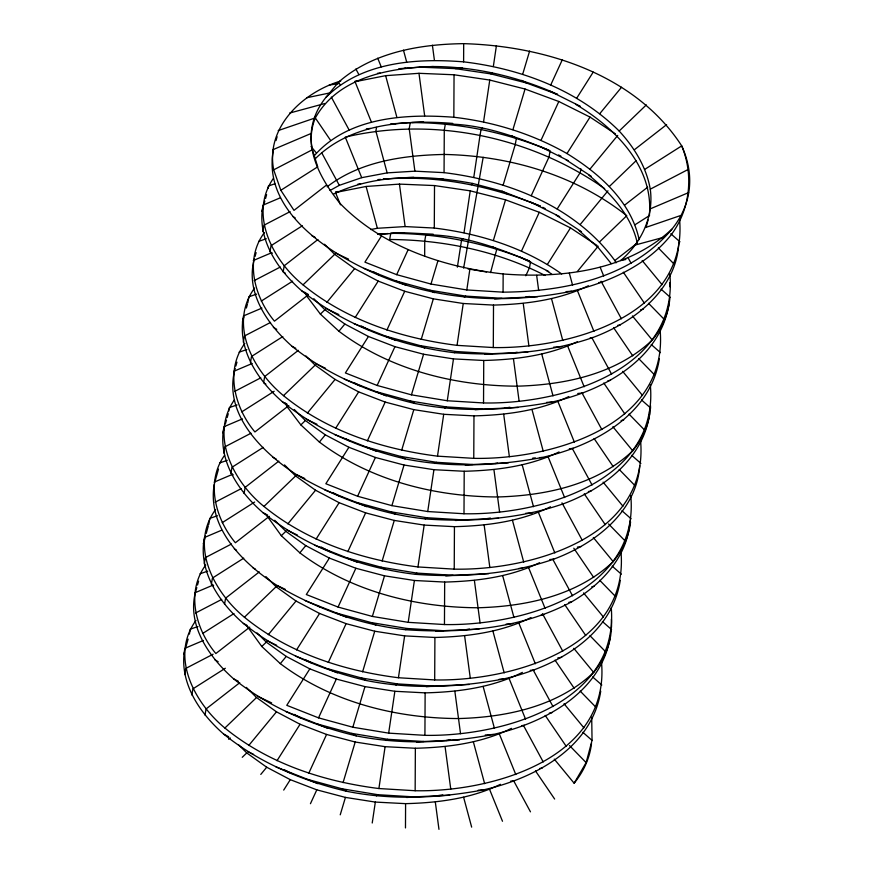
<?xml version="1.0" encoding="UTF-8"?>
<svg xmlns="http://www.w3.org/2000/svg" width="873" height="873" viewBox="0 0 873 873"><rect width="100%" height="100%" fill="white"/><g stroke="black" fill="none" stroke-linecap="round" stroke-linejoin="round"><path stroke-width="1.31" d="M405.476 827.931L405.596 803.651C437.93 802.833 471.104 798.664 500.447 784.314M601.475 661.81C610.402 758.768 491.608 792.237 415.155 790.731L415.362 748.259C448.133 747.441 481.765 743.109 511.425 728.355M424.671 255.8L424.736 240.97L425.828 234.815C461.719 234.63 496.617 247.408 529.464 261.049M611.264 607.706C619.099 703.944 500.927 736.714 424.922 735.339L425.129 692.856C458.358 692.06 492.437 687.542 522.392 672.385M561.699 273.958C524.357 247.528 479.408 233.538 434.296 228.049L434.514 185.567L399.441 184.105L366.103 186.462L335.505 192.507L340.481 204.795M621.03 552.303C628.876 648.541 510.694 681.311 434.689 679.936L434.907 637.465C467.677 636.646 501.309 632.314 530.959 617.56M616.043 262.86L614.81 260.558C575.493 206.563 508.479 180.504 444.062 172.647L444.281 130.175L445.361 124.021C481.263 123.835 516.161 136.614 548.997 150.254M630.775 495.624C639.713 592.571 520.919 626.039 444.455 624.544L444.673 582.062C476.996 581.243 510.17 577.075 539.525 562.725M639.134 239.606C630.928 201.139 599.096 173.312 566.97 153.55C532.246 133.765 493.474 121.805 453.84 117.255L454.047 74.772L418.975 73.31L385.637 75.667L356.37 81.451M640.542 440.221C649.479 537.179 530.686 570.647 454.233 569.141L454.44 526.67C487.21 525.852 520.843 521.519 550.492 506.766M625.843 259.488L620.67 260.569C641.208 243.076 654.063 216.417 650.265 189.179C646.369 166.939 634.289 147.45 619.175 131.037C577.871 89.974 520.679 68.607 463.607 61.852L463.694 43.65C545.145 45.996 635.369 74.401 681.715 145.878C693.915 175.32 690.183 209.935 670.726 235.404C646.064 265.916 608.83 282.317 571.477 291.266C502.03 305.288 427.879 300.17 363.834 268.306C319.551 246.732 262.391 206.006 273.511 149.501M650.309 384.829C659.246 481.776 540.452 515.245 464 513.75L464.207 471.267C496.53 470.449 529.715 466.28 559.058 451.93M660.075 329.427C669.013 426.384 550.219 459.853 473.766 458.347L473.974 415.875C506.307 415.046 539.481 410.877 568.825 396.528M669.853 274.035C678.779 370.981 559.986 404.45 483.533 402.955L483.74 360.473C515.627 359.654 548.342 355.617 577.391 341.703M679.63 219.92C687.477 316.157 569.305 348.927 493.3 347.552L493.507 305.081C525.841 304.251 559.015 300.083 588.358 285.733M644.82 169.329L681.715 145.878A208.592 122.613 10 0 1 671.817 229.25C631.114 278.029 563.696 291.669 503.066 292.16L503.154 273.958C443.648 267.258 382.56 247.114 339.924 203.311C321.297 180.165 302.713 148.017 315.371 117.866C338.244 76.857 390.34 67.679 433.335 66.534C476.232 66.686 518.573 76.9 557.629 94.382M372.225 822.999L375.335 802.08L405.596 803.651M195.999 620.408C169.46 656.572 194.646 703.191 224.885 728.027C268.437 763.657 323.687 781.553 378.893 788.537L385.102 746.677L415.362 748.259M457.365 267.171L461.555 240.086L462.941 238.864M394.869 691.285L364.969 686.615L336.334 679.052L309.828 668.871L286.77 705.329L318.525 717.857L352.834 727.231L388.66 733.134L394.869 691.285L425.129 692.856M464.021 232.698L470.231 190.849L434.514 185.567M215.533 509.614C188.994 545.778 214.18 592.396 244.418 617.233C287.97 652.862 343.231 670.759 398.426 677.743L404.636 635.882L434.907 637.465M473.788 177.306L479.997 135.446L481.088 129.291L482.474 128.058M414.402 580.49L384.502 575.82L355.868 568.258L329.361 558.076L306.314 594.535L338.058 607.062L372.367 616.436L408.193 622.34L414.402 580.49L444.673 582.062M483.555 121.904L489.764 80.054L454.047 74.772M234.357 399.91C209.324 435.813 233.8 482.158 263.952 506.438C307.503 542.068 362.764 559.964 417.96 566.948L424.169 525.088L454.44 526.67M493.332 66.512L496.431 45.582M433.936 469.696L404.035 465.025L375.401 457.463L348.905 447.282L325.847 483.74L357.603 496.268L391.901 505.642L427.726 511.545L433.936 469.696L464.207 471.267M254.61 288.025C228.071 324.189 253.257 370.807 283.496 395.644C327.037 431.273 382.298 449.169 437.493 456.153L443.713 414.293L473.974 415.875M453.48 358.901L423.58 354.231L394.945 346.668L368.439 336.487L345.381 372.946L377.136 385.462L411.445 394.847L447.271 400.751L453.48 358.901L483.74 360.473M273.424 178.321C248.39 214.223 272.867 260.569 303.029 284.849C346.581 320.478 401.831 338.375 457.037 345.359L463.247 303.498L493.507 305.081M381.381 236.114L364.914 262.151L396.669 274.668L430.978 284.052L466.804 289.956L469.903 269.026M600.733 691.154C591.959 747.768 534.582 778.465 483.566 789.847C438.475 798.315 391.704 800.388 346.516 791.254C302.374 780.833 259.336 762.762 223.794 734.182C199.557 713.077 178.321 681.9 184.901 648.301L203.354 640.476M620.266 580.359C611.504 636.974 554.115 667.67 503.099 679.052C458.009 687.52 411.238 689.594 366.049 680.46C321.919 670.038 278.869 651.967 243.338 623.387C219.09 602.283 197.865 571.106 204.435 537.506L221.655 530.206M639.745 465.702C636.493 512.255 594.458 544.032 553.777 559.124C509.516 574.478 461.937 577.664 415.493 574.336C360.429 567.821 306.51 547.044 262.871 512.593C238.635 491.488 217.399 460.311 223.968 426.711L242.421 418.887M659.344 358.77C650.571 415.384 593.193 446.081 542.177 457.463C497.075 465.931 450.304 468.004 405.127 458.871C360.986 448.449 317.947 430.378 282.405 401.798C258.168 380.693 236.932 349.516 243.502 315.917L261.955 308.093M678.801 242.825C676.542 289.945 633.82 322.355 592.843 337.535C548.582 352.888 501.015 356.075 454.56 352.736C399.496 346.232 345.577 325.454 301.938 291.004C277.701 269.899 256.466 238.722 263.046 205.122L280.266 197.822M189.397 634.093L190.27 629.171L197.964 626.53M208.723 524.531L209.804 518.376L217.497 515.736M228.693 411.27L229.337 407.582L237.041 404.941M247.79 302.942L248.881 296.787L256.575 294.146M267.978 188.448L268.415 185.993L274.831 183.799M184.705 674.578L185.785 668.423L213.121 654.193M204.238 563.783L205.319 557.629L231.465 544.021M223.772 452.989L224.863 446.834L251.009 433.226M243.305 342.194L244.396 336.04L270.543 322.432M262.849 231.4L263.93 225.245L290.076 211.637M191.831 695.006L192.911 688.852L225.332 668.249M250.442 362.622L251.522 356.468L282.819 336.574M204.991 715.096L206.083 708.941L239.769 682.708M224.525 604.302L225.616 598.147L259.303 571.913M244.069 493.507L245.149 487.352L278.836 461.119M463.694 43.65C419.695 44.217 372.564 52.249 338.484 82.226L325.967 97.35A173.825 102.174 10 0 0 311.999 148.519L311.726 150.058L273.696 169.842L280.833 190.281L293.994 210.371L326.251 185.251M376.514 127.371L375.87 131.059L387.154 172.876L414.893 171.173L444.062 172.647M433.215 234.204L404.035 232.731L390.755 233.353L389.674 239.508C443.233 239.791 497.304 250.944 545.112 275.486M410.299 122.558L409.208 128.713L414.893 171.173M463.628 268.098L483.173 157.304M530.598 261.529L529.507 267.684L525.797 275.77M550.132 150.734L549.052 156.889L531.242 195.683M580.905 168.805L580.261 172.494L557.203 208.942M646.107 227.427L648.093 219.92M669.111 303.378C660.337 359.982 602.959 390.678 551.943 402.06C506.842 410.528 460.082 412.602 414.893 403.479C370.752 393.046 327.713 374.975 292.171 346.395C268.044 325.149 244.975 292.662 254.338 259.019M610.5 635.762C601.737 692.365 544.348 723.062 493.332 734.444C448.242 742.912 401.471 744.985 356.282 735.863C312.141 725.43 269.102 707.359 233.56 678.779C209.989 657.926 187.706 627 195.017 593.956M554.268 759.117L574.139 783.223L586.132 762.62L592.047 740.402L591.708 717.213M273.696 169.842C265.37 127.076 302.931 92.254 340.754 80.993M276.021 140.575L277.101 136.745M261.955 211.277L263.035 207.458M263.744 204.904L264.825 201.074M265.534 198.52L266.614 194.701M308.365 294.758L274.46 321.166C254.283 297.213 244.167 259.521 264.377 232.622M255.058 256.476L256.127 252.646M242.421 322.072L243.851 316.975M246.361 308.038L247.43 304.219M288.832 405.552L254.916 431.96C234.75 408.007 224.623 370.316 244.844 343.416M235.164 368.548C222.539 413.529 262.162 452.367 296.514 474.65C335.919 497.785 379.657 514.066 425.26 518.933C471.715 522.272 519.282 519.086 563.543 503.732C603.429 488.902 643.161 458.936 649.577 414.173L649.534 411.598M235.874 365.994L236.954 362.164M222.888 432.866L224.677 426.493M225.387 423.94L226.467 420.109M227.176 417.567L228.257 413.737M269.299 516.347L235.383 542.755C215.587 519.097 205.21 482.18 224.59 455.302M214.191 484.439C207.021 528.056 243.327 563.762 276.981 585.445C316.386 608.579 360.123 624.861 405.716 629.728C461.926 633.536 520.919 628.887 571.455 601.934C601.017 584.954 627.851 556.647 629.979 521.105M214.911 481.885L218.49 469.128M203.344 543.661L205.493 536.011M206.214 533.458L208.363 525.808M249.765 627.141L215.849 653.55C195.683 629.597 185.556 591.905 205.766 565.006M195.727 591.414L196.807 587.584M197.516 585.03L198.597 581.2M183.81 654.455L184.53 651.913M185.24 649.359L188.11 639.156M430.978 284.052L437.908 260.841M421.212 339.455L433.346 298.839L463.247 303.498M411.445 394.847L423.58 354.231M401.667 450.25L413.813 409.633L443.713 414.293M391.901 505.642L404.035 465.025M522.687 74.249L529.616 51.038M382.134 561.044L394.269 520.428L424.169 525.088M512.92 129.651L525.055 89.035L489.764 80.054M372.367 616.436L384.502 575.82M503.154 185.043L515.288 144.427L516.369 138.272L511.829 135.806M362.601 671.839L374.735 631.223L404.636 635.882M493.376 240.446L505.522 199.83L470.231 190.849M352.834 727.231L364.969 686.615M490.55 272.627L496.835 249.067L492.296 246.601M343.067 782.634L355.202 742.017L385.102 746.677M340.23 814.815L345.435 797.409L375.335 802.08M396.669 274.668L408.117 249.733M386.903 330.07L404.712 291.276L433.346 298.839M377.136 385.462L394.945 346.668M367.369 440.865L385.179 402.071L413.813 409.633M357.603 496.268L375.401 457.463M550.776 84.888L562.223 59.953M347.825 551.66L365.634 512.866L394.269 520.428M541.009 140.291L558.818 101.497L590.028 117.091L615.509 133.951M338.058 607.062L355.868 568.258M328.292 662.454L346.101 623.66L374.735 631.223M521.476 251.086L539.285 212.292L570.495 227.886L597.077 245.477M318.525 717.857L336.334 679.052M308.758 773.249L326.567 734.455L355.202 742.017M310.439 803.706L316.801 789.847L345.435 797.409M355.147 317.543L378.205 281.095L404.712 291.276M335.614 428.337L358.672 391.89L385.179 402.071M576.737 98.147L593.204 72.11M316.081 539.132L339.128 502.684L365.634 512.866M566.97 153.55L590.028 117.091M296.536 649.927L319.594 613.479L346.101 623.66M547.436 264.344L570.495 227.886M277.003 760.721L300.061 724.274L326.567 734.455M283.703 790.087L290.294 779.665L316.801 789.847M314.007 156.06C347.814 116.938 405.65 113.61 453.84 117.255M326.906 302.298L354.624 268.644L378.205 281.095M305.004 292.357L306.718 296.045L320.391 314.105L338.92 331.249L344.857 324.047L368.439 336.487M307.372 413.093L335.09 379.439L358.672 391.89M285.471 403.151L287.173 406.84L300.858 424.9L319.376 442.044L325.323 434.841L348.905 447.282M599.773 113.676L621.554 87.235M287.839 523.887L315.557 490.233L339.128 502.684M590.006 169.078L617.724 135.413M266.505 515.179L281.313 535.695L299.843 552.838L305.779 545.636L329.361 558.076M580.239 224.47L607.957 190.816M268.295 634.682L296.012 601.028L319.594 613.479M577.402 271.459L598.191 246.208M246.972 625.974L261.78 646.489L280.309 663.633L286.246 656.431L309.828 668.871M248.761 745.477L276.479 711.822L300.061 724.274M260.776 774.427L266.712 767.225L290.294 779.665M303.029 284.849L334.675 254.359L354.624 268.644M320.391 314.105L324.909 309.751L344.857 324.047M283.496 395.644L315.142 365.154L335.09 379.439M300.858 424.9L305.375 420.546L325.323 434.841M619.175 131.037L646.315 104.902M263.952 506.438L295.609 475.949L315.557 490.233M609.409 186.44L636.264 160.567M281.313 535.695L285.842 531.341L305.779 545.636M599.642 241.832L626.77 215.696C575.296 174.906 509.243 155.743 444.161 154.445C403.61 155.296 360.091 161.309 327.124 186.8M244.418 617.233L276.075 586.743L296.012 601.028M261.78 646.489L266.298 642.135L286.246 656.431M224.885 728.027L256.531 697.538L276.479 711.822M242.247 757.295L246.764 752.93L266.712 767.225M404.057 68.29L420.066 67.156L455.128 68.618L490.855 73.899L492.241 72.666M471.322 184.694L472.708 183.461L502.062 191.198L540.365 206.126C490.855 185.84 436.762 174.753 383.192 179.172M464.327 297.344L465.713 296.111L501.986 298.315L537.593 296.7M454.56 352.736L455.946 351.513L492.219 353.707L527.827 352.092M444.794 408.138L446.179 406.905L482.442 409.11L518.06 407.495M435.027 463.53L436.413 462.308L472.675 464.501L508.293 462.886M425.26 518.933L426.646 517.7L462.908 519.904L498.527 518.289M415.493 574.336L416.879 573.103L453.142 575.296L488.749 573.681M405.716 629.728L407.113 628.495L443.375 630.699L478.982 629.084M395.949 685.13L397.335 683.897L433.608 686.091L469.216 684.476M386.182 740.522L387.568 739.289L423.841 741.493L459.449 739.878M376.416 795.925L377.802 794.692L414.075 796.896L449.682 795.27M325.967 97.35C361.553 61.863 416.148 58.033 463.607 61.852M315.109 158.908C350.695 123.409 405.29 119.579 452.749 123.409M671.817 229.25C627.043 270.892 561.721 278.52 503.154 273.958M338.92 331.249C389.685 369.574 454.189 385.921 517.111 386.172C565.18 384.862 616.316 374.124 652.284 340.044A208.592 122.613 10 0 0 669.918 297.638M319.376 442.044C370.152 480.379 434.645 496.715 497.577 496.966C545.647 495.657 596.783 484.919 632.739 450.839A208.592 122.613 10 0 0 650.549 405.759M299.843 552.838C350.619 591.174 415.111 607.51 478.044 607.761C526.113 606.451 577.239 595.713 613.206 561.634A208.592 122.613 10 0 0 630.579 521.89M280.309 663.633C331.074 701.968 395.578 718.304 458.511 718.555C506.569 717.257 557.705 706.508 593.673 672.428A208.592 122.613 10 0 0 611.307 630.022M317.914 239.529L284.227 265.763L283.136 271.918L285.395 273.26M298.38 350.324L264.683 376.558L263.602 382.712L265.861 384.055M634.355 149.763L666.612 124.643M624.588 205.166L647.744 187.128M614.81 260.558L636.319 243.818M228.573 739.224L230.221 737.936M280.833 190.281L317.717 166.83L311.999 148.519M302.364 225.78L271.056 245.673L269.975 251.828L272.234 253.345M261.289 301.076L292.597 281.182M241.756 411.87L274.177 391.257M263.286 447.369L231.989 467.262L230.909 473.417L233.156 474.934M635.053 224.721L649.588 215.489M222.222 522.665L254.643 502.051M243.753 558.163L212.455 578.057L211.364 584.212L213.623 585.728M202.689 633.46L233.986 613.566M330.016 190.478L339.324 185.338L361.706 177.666L387.154 172.876M333.584 194.068C376.634 173.454 426.755 174.829 472.708 183.461M254.163 280.637L280.309 267.04M234.63 391.431L260.776 377.834M650.265 189.179L688.295 169.395M215.096 502.226L241.243 488.629M195.552 613.021L221.698 599.424M272.812 149.73L310.941 133.547M253.279 260.525L271.732 252.701M233.735 371.32L252.188 363.495M650.505 208.756L688.644 192.584M214.201 482.114L232.655 474.29M194.668 592.909L213.121 585.085M278.181 130.59L315.371 117.866M258.648 241.385L266.341 238.755M239.104 352.179L246.808 349.549M645.54 227.526L680.165 215.675M219.57 462.974L227.264 460.344M200.037 573.768L207.73 571.138M289.64 113.064L324.876 103.505M635.489 244.953L662.902 237.521M306.827 97.721L330.114 92.865M640.64 309.762L643.226 309.228M621.107 420.557L623.693 420.022M591.796 586.754L594.382 586.209M370.687 229.534L377.376 228.279L405.116 226.576L434.296 228.049M525.601 297.104L529.464 296.449M514.546 352.714L517.122 352.277M504.78 408.117L509.919 407.244M495.013 463.508L497.588 463.072M485.246 518.911L490.386 518.038M465.713 629.706L469.565 629.051M446.168 740.5L450.031 739.846M436.402 795.892L442.829 794.812M329.219 85.074L338.309 83.677M355.18 81.091L357.777 80.698M335.647 191.896L338.244 191.493M617.702 325.345L620.288 324.942M607.924 380.737L610.522 380.344M588.391 491.532L590.988 491.139M577.326 547.131L581.222 546.531M568.858 602.326L571.455 601.934M557.792 657.926L561.688 657.325M549.324 713.121L551.911 712.728M539.558 768.524L542.144 768.12M377.485 73.31L380.148 73.026M366.376 128.844L370.381 128.418M357.941 184.105L360.614 183.821M598.605 282.557L602.61 282.143M590.181 337.818L592.843 337.535M577.74 393.494L583.077 392.937M569.305 448.755L573.31 448.329M549.772 559.549L553.777 559.124M541.336 614.81L543.999 614.527M530.227 670.344L534.232 669.918M521.803 725.605L524.466 725.321M510.694 781.139L514.699 780.713M455.128 68.618L462.515 68.007M435.594 179.412L442.982 178.801M494.598 298.926L501.986 298.315M484.831 354.318L492.219 353.707M475.065 409.721L482.442 409.11M465.287 465.113L472.675 464.501M455.52 520.515L462.908 519.904M445.754 575.907L453.142 575.296M435.987 631.31L443.375 630.699M426.22 686.702L433.608 686.091M416.454 742.105L423.841 741.493M406.687 797.496L414.075 796.896M391.628 123.868L408.957 122.646M378.751 234.193L388.092 233.538M398.852 68.694L405.596 68.236M390.438 123.999L395.829 123.639M377.976 179.576L380.672 179.402M383.367 179.216L386.062 179.03M566.086 291.626L571.477 291.266M553.624 347.203L561.71 346.668M546.553 402.42L551.943 402.06M532.737 458.096L535.433 457.91M539.481 457.638L542.177 457.463M525.666 513.313L532.41 512.855M518.595 568.53L522.632 568.258M506.133 624.108L512.866 623.649M499.061 679.325L503.099 679.052M485.246 734.99L493.332 734.444M478.175 790.207L483.566 789.847M377.616 234.357L404.035 232.731M420.066 67.156L433.335 66.534M411.62 122.493L423.569 121.936M400.521 177.95L413.802 177.328M411.641 122.613C458.674 122.624 505.467 132.216 548.888 150.276M390.755 233.353C438.246 233.32 485.519 242.803 529.344 261.071M466.804 289.956L503.066 292.16M457.037 345.359L493.3 347.552M447.271 400.751L483.533 402.955M437.493 456.153L473.766 458.347M427.726 511.545L464 513.75M417.96 566.948L454.233 569.141M408.193 622.34L444.455 624.544M398.426 677.743L434.689 679.936M388.66 733.134L424.922 735.339M378.893 788.537L415.155 790.731M467.983 268.917L486.567 271.972M363.834 268.306L395.589 280.833L429.887 290.207L465.713 296.111M354.067 323.697L385.811 336.225L420.12 345.61L455.946 351.513M344.3 379.1L376.045 391.628L410.354 401.002L446.179 406.905M334.523 434.492L366.278 447.02L400.587 456.404L436.413 462.308M324.756 489.895L356.511 502.422L390.82 511.796L426.646 517.7M314.989 545.287L346.745 557.814L381.054 567.199L416.879 573.103M305.223 600.689L336.978 613.217L371.287 622.591L407.113 628.495M295.456 656.081L327.211 668.609L361.509 677.994L397.335 683.897M285.689 711.484L317.445 724.012L351.743 733.385L387.568 739.289M275.923 766.876L307.667 779.403L341.976 788.788L377.802 794.692M490.855 73.899L526.135 82.88L557.4 94.415M525.055 89.035L558.818 101.497M505.522 199.83L539.285 212.292M395.589 280.833L405.792 285.122M385.811 336.225L396.026 340.514M376.045 391.628L386.259 395.916M366.278 447.02L376.492 451.308M356.511 502.422L366.725 506.711M346.745 557.814L356.959 562.103M336.978 613.217L347.192 617.506M327.211 668.609L337.415 672.897M317.445 724.012L327.648 728.3M307.667 779.403L317.881 783.692M549.695 91.043L580.414 106.342M539.918 146.446L568.268 160.719M530.151 201.838L559.68 216.635M520.384 257.24L548.724 271.514M565.89 159.704L591.294 176.335M556.112 215.096L581.516 231.738M335.592 253.061L348.611 259.161M325.825 308.453L338.844 314.553M316.059 363.855L325.52 368.286M306.281 419.247L316.943 424.245M296.514 474.65L304.808 478.535M286.748 530.042L297.398 535.04M276.981 585.445L285.264 589.33M267.214 640.837L276.686 645.278M257.448 696.239L271.645 702.896M247.681 751.631L253.596 754.403M558.534 154.936L560.935 156.136M542.766 207.327L545.167 208.527M311.705 235.601L315.317 237.5M301.938 291.004L307.951 294.146M292.171 346.395L295.783 348.294M282.405 401.798L287.217 404.319M272.638 457.19L276.25 459.089M262.871 512.593L267.684 515.114M253.105 567.985L255.505 569.251M243.338 623.387L246.939 625.275M233.56 678.779L238.373 681.3M223.794 734.182L228.606 736.703M373.393 271.819L379.286 274.94M361.269 325.978L369.519 330.332M353.86 382.614L359.752 385.735M345.272 438.639L349.986 441.127M333.148 492.787L340.219 496.53M321.013 546.945L330.452 551.922M317.15 605.458L320.686 607.324M305.015 659.606L310.919 662.716M294.07 714.387L301.141 718.119M284.303 769.779L291.375 773.511M521.596 80.403L526.135 82.88M502.062 191.198L506.602 193.675M429.887 290.207L434.427 292.684M420.12 345.61L424.66 348.076M410.354 401.002L414.893 403.479M400.587 456.404L405.127 458.871M390.82 511.796L395.36 514.273M381.054 567.199L385.593 569.665M371.287 622.591L375.816 625.068M361.509 677.994L366.049 680.46M351.743 733.385L356.282 735.863M341.976 788.788L346.516 791.254M292.902 216.526L295.172 217.857M273.369 327.32L276.763 329.317M234.302 548.91L236.561 550.241M214.758 659.704L218.152 661.701M604.629 188.612C530.609 136.559 433.619 116.284 345.272 137.116L361.706 177.666M575.656 104.302C614.45 127.371 653.593 166.11 649.425 214.911M546.345 270.499L551.834 274.198M670.802 233.757L679.958 241.821M661.036 289.149L670.191 297.224M651.269 344.551L660.425 352.616M641.491 399.943L650.658 408.018M631.725 455.346L640.891 463.41M621.958 510.738L631.124 518.813M612.191 566.14L621.358 574.205M602.425 621.532L611.591 629.608M592.658 676.935L601.813 684.999M582.891 732.327L592.047 740.402M588.926 175.233C610.522 193.009 631.223 215.151 637.366 243.283M579.159 230.625L598.562 247.987L611.198 263.591M324.505 244.233L334.675 254.359M313.822 298.708L324.909 309.751M305.899 355.944L315.142 365.154M294.277 409.502L305.375 420.546M284.511 464.905L295.609 475.949M274.744 520.297L285.842 531.341M265.905 576.616L276.075 586.743M257.055 632.936L266.298 642.135M246.361 687.411L256.531 697.538M238.449 744.647L246.764 752.93M658.329 247.91L674.043 264.039M648.552 303.313L664.277 319.431M638.785 358.705L654.51 374.833M629.018 414.108L644.743 430.225M619.252 469.499L634.977 485.628M608.557 523.953L625.21 541.031M599.718 580.294L615.443 596.423M589.952 635.697L605.676 651.825M580.185 691.089L595.899 707.217M569.491 745.542L586.132 762.62M642.179 260.547L662.05 284.642M632.412 315.939L652.284 340.044M622.645 371.341L642.506 395.436M612.879 426.733L632.739 450.839M603.101 482.136L622.973 506.231M311.017 146.468L316.201 152.753M593.334 537.528L613.206 561.634M583.568 592.931L603.439 617.025M573.801 648.323L593.673 672.428M564.034 703.725L583.906 727.82M623.333 272.223L644.318 303.062M613.643 327.746L632.783 355.868M603.789 383.018L624.773 413.867M594.109 438.541L613.239 466.662M338.484 82.226L340.241 84.823M584.255 493.812L605.24 524.662M314.738 117.091L330.474 140.226M573.801 548.211L593.705 577.457M564.722 604.607L585.707 635.457M555.032 660.13L574.172 688.251M545.189 715.402L566.173 746.251M535.498 770.924L554.639 799.046M628.156 257.862L631.146 263.395M601.06 281.248L621.38 318.787M591.938 337.851L611.613 374.19M582.16 393.221L601.846 429.581M572.404 448.646L592.069 484.984M355.868 69.011L358.858 74.543M561.983 502.837L582.302 540.376M331.314 97.099L349.091 129.935M552.871 559.44L572.535 595.779M321.58 152.557L339.324 185.338M542.449 613.632L562.769 651.171M533.327 670.235L553.002 706.573M523.549 725.605L543.235 761.965M513.793 781.029L530.468 811.835M600.177 267.291L603.701 275.988M577.5 290.829L593.935 331.38M567.734 346.221L584.157 386.783M557.967 401.624L574.39 442.175M548.2 457.016L564.624 497.577M377.714 58.185L381.239 66.872M538.434 512.418L554.857 552.969M355.049 81.713L371.472 122.264M528.667 567.821L545.09 608.372M518.9 623.213L535.324 663.764M509.134 678.616L525.557 719.166M499.356 734.007L515.79 774.558M489.589 789.41L502.499 821.264M569.338 273.162L572.568 285.111M551.518 298.686L562.79 340.514M541.751 354.089L553.024 395.906M531.973 409.481L543.257 451.308M522.207 464.883L533.49 506.7M403.457 50.143L406.687 62.081M512.44 520.275L523.724 562.103M385.637 75.667L396.92 117.484M502.673 575.678L513.957 617.495M492.907 631.081L504.19 672.897M366.103 186.462L377.376 228.279M483.14 686.473L494.424 728.289M473.373 741.875L484.646 783.692M463.607 797.267L471.66 827.135M536.655 275.377L538.685 290.545M523.233 303.477L528.907 345.937M513.466 358.868L519.14 401.34M503.699 414.271L509.374 456.732M493.932 469.663L499.607 512.135M432.397 45.21L434.427 60.379M484.155 525.066L489.84 567.526M418.975 73.31L424.66 115.782M474.388 580.458L480.074 622.929M464.622 635.86L470.307 678.321M399.441 184.105L405.116 226.576M454.855 691.252L460.54 733.724M445.088 746.655L450.763 789.116M435.321 802.047L438.966 829.35M611.395 619.219A208.592 122.613 10 0 1 611.482 627.349M591.512 743.48A208.592 122.613 10 0 1 574.139 783.223M669.624 282.743A208.592 122.613 10 0 1 670.006 286.835"/></g></svg>
